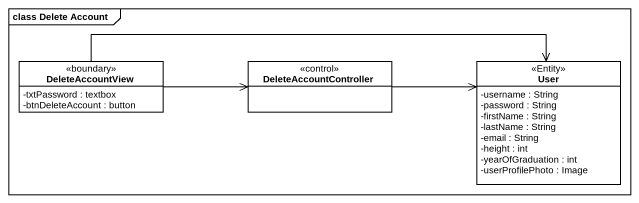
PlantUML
@startuml
mainframe class Delete Account
hide circle
hide empty members
skinparam classAttributeIconSize 0
class DeleteAccountView <<boundary>> {
  -txtPassword : textbox
  -btnDeleteAccount : button
}
class DeleteAccountController <<control>>
class User <<Entity>> {
  -username : String
  -password : String
  -firstName : String
  -lastName : String
  -email : String
  -height : int
  -yearOfGraduation : int
  -userProfilePhoto : Image
}
DeleteAccountView -right-> DeleteAccountController
DeleteAccountView -right-> User
DeleteAccountController -right-> User
@enduml
